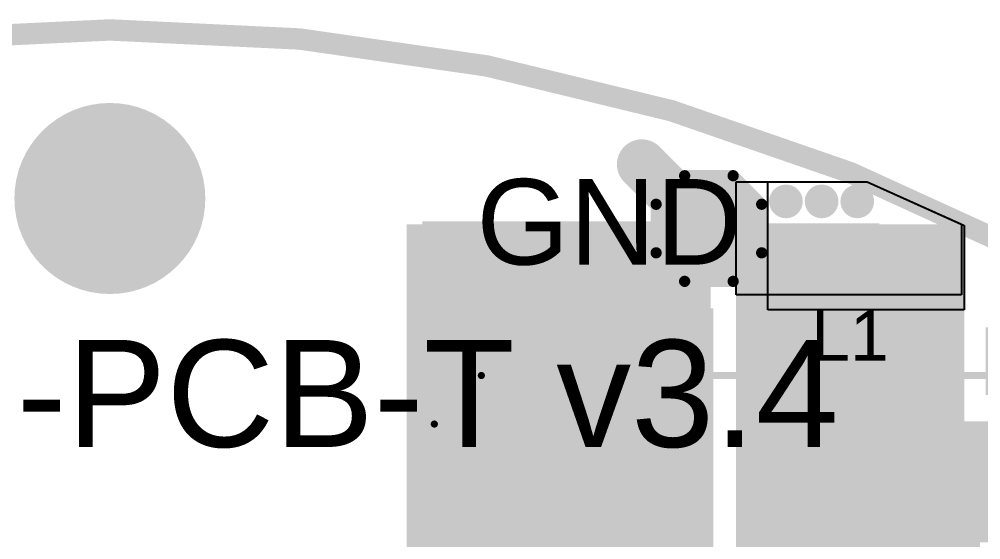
# Model space of a CAD drawing. Header units: millimetres. Extents: x -35.7 to 35.7, y -3.2 to 68.2.
# Drawn here: x -1.61 to 15.51, y 58.93 to 68.19 of the extents above; entities that cross this region are included whole.
import ezdxf

# ---------------------------------------------------------------- set-up
doc = ezdxf.new("R2010")
doc.units = ezdxf.units.MM
for name, color, linetype in [('BottomLayer', 5, 'Continuous'), ('BottomPaste', 16, 'Continuous'), ('BottomSolder', 6, 'Continuous'), ('Mechanical2', 216, 'Continuous'), ('MultiLayer', 9, 'Continuous'), ('PadHoleLayer', 156, 'Continuous'), ('TopLayer', 1, 'Continuous'), ('TopOverlay', 2, 'Continuous'), ('TopPaste', 8, 'Continuous'), ('TopSolder', 216, 'Continuous'), ('ViaHoleLayer', 16, 'Continuous')]:
    doc.layers.add(name, color=color, linetype=linetype)
doc.styles.add('Arial', font='', dxfattribs={"height": 0.2})
doc.styles.get('Arial').set_extended_font_data('Arial')

# ---------------------------------------------------------------- blocks, each defined once
blk = doc.blocks.new('M____SMP_B_14')
at = {"layer": 'BottomLayer'}
for points in [[(-1.95, 0.55), (0.05, 0.55), (0.05, -0.55), (-1.95, -0.55)], [(0.55, 0.4), (1.35, 0.4), (1.35, -0.4), (0.55, -0.4)]]:
    blk.add_hatch(color=5, dxfattribs=at).paths.add_polyline_path(points)
at = {"layer": 'BottomPaste'}
for points in [[(-1.95, 0.55), (0.05, 0.55), (0.05, -0.55), (-1.95, -0.55)], [(0.55, 0.4), (1.35, 0.4), (1.35, -0.4), (0.55, -0.4)]]:
    blk.add_hatch(color=16, dxfattribs=at).paths.add_polyline_path(points)
at = {"layer": 'BottomSolder'}
for points in [[(-2.001, 0.601), (0.101, 0.601), (0.101, -0.601), (-2.001, -0.601)], [(0.499, 0.451), (1.401, 0.451), (1.401, -0.451), (0.499, -0.451)]]:
    blk.add_hatch(color=6, dxfattribs=at).paths.add_polyline_path(points)
blk = doc.blocks.new('PNLS5020_330_B_57')
at = {"layer": 'BottomLayer'}
for points in [[(-0.75, -2.5), (-2.95, -2.5), (-2.95, 2.5), (-0.75, 2.5)], [(2.95, -2.5), (0.75, -2.5), (0.75, 2.5), (2.95, 2.5)]]:
    blk.add_hatch(color=5, dxfattribs=at).paths.add_polyline_path(points)
at = {"layer": 'BottomPaste'}
for points in [[(-0.75, -2.5), (-2.95, -2.5), (-2.95, 2.5), (-0.75, 2.5)], [(2.95, -2.5), (0.75, -2.5), (0.75, 2.5), (2.95, 2.5)]]:
    blk.add_hatch(color=16, dxfattribs=at).paths.add_polyline_path(points)
at = {"layer": 'BottomSolder'}
for points in [[(-0.695, -2.555), (-3.005, -2.555), (-3.005, 2.555), (-0.695, 2.555)], [(3.005, -2.555), (0.695, -2.555), (0.695, 2.555), (3.005, 2.555)]]:
    blk.add_hatch(color=6, dxfattribs=at).paths.add_polyline_path(points)
blk = doc.blocks.new('CAP1206_B_119')
at = {"layer": 'BottomLayer'}
for points in [[(-2.032, 0.889), (-0.508, 0.889), (-0.508, -0.889), (-2.032, -0.889)], [(0.508, 0.889), (2.032, 0.889), (2.032, -0.889), (0.508, -0.889)]]:
    blk.add_hatch(color=5, dxfattribs=at).paths.add_polyline_path(points)
at = {"layer": 'BottomPaste'}
for points in [[(-2.032, 0.889), (-0.508, 0.889), (-0.508, -0.889), (-2.032, -0.889)], [(0.508, 0.889), (2.032, 0.889), (2.032, -0.889), (0.508, -0.889)]]:
    blk.add_hatch(color=16, dxfattribs=at).paths.add_polyline_path(points)
at = {"layer": 'BottomSolder'}
for points in [[(-2.1336, 0.9906), (-0.4064, 0.9906), (-0.4064, -0.9906), (-2.1336, -0.9906)], [(0.4064, 0.9906), (2.1336, 0.9906), (2.1336, -0.9906), (0.4064, -0.9906)]]:
    blk.add_hatch(color=6, dxfattribs=at).paths.add_polyline_path(points)
blk = doc.blocks.new('SLF12575T_221M1R3_PF_135')
at = {"layer": 'TopLayer'}
for points in [[(-6.85, 1.6), (-4.25, 1.6), (-4.25, -1.6), (-6.85, -1.6)], [(4.25, 1.6), (6.85, 1.6), (6.85, -1.6), (4.25, -1.6)]]:
    blk.add_hatch(color=1, dxfattribs=at).paths.add_polyline_path(points)
at = {"layer": 'TopPaste'}
for points in [[(-6.85, 1.6), (-4.25, 1.6), (-4.25, -1.6), (-6.85, -1.6)], [(4.25, 1.6), (6.85, 1.6), (6.85, -1.6), (4.25, -1.6)]]:
    blk.add_hatch(color=8, dxfattribs=at).paths.add_polyline_path(points)
at = {"layer": 'TopSolder'}
for points in [[(-6.952, 1.702), (-4.148, 1.702), (-4.148, -1.702), (-6.952, -1.702)], [(4.148, 1.702), (6.952, 1.702), (6.952, -1.702), (4.148, -1.702)]]:
    blk.add_hatch(color=216, dxfattribs=at).paths.add_polyline_path(points)
at = {"layer": 'TopOverlay', "const_width": 0.127}
for points in [[(-4.775, 6.325), (-4.775, 4.826)], [(5.512, 6.325), (-4.775, 6.325)], [(6.35, 5.461), (6.35, 2.057)], [(-6.299, 4.826), (-6.299, 2.057)], [(-4.775, 4.826), (-6.299, 4.826)], [(-6.35, -2.057), (-6.35, -5.461)], [(6.35, -2.057), (6.35, -5.461)], [(5.512, -6.325), (-5.512, -6.325)]]:
    blk.add_lwpolyline(points, dxfattribs=at)
at = {"layer": 'TopOverlay'}
for points, const_width in [([(-4.807, 6.325, 1), (-4.743, 6.325, 1)], 0.0635), ([(-4.807, 6.325, 1), (-4.743, 6.325, 1)], 0.0635), ([(5.48, 6.325, 1), (5.544, 6.325, 1)], 0.0635), ([(5.48, 6.325, 1), (5.544, 6.325, 1)], 0.0635), ([(6.318, 5.461, 1), (6.382, 5.461, 1)], 0.0635), ([(6.318, 5.461, 1), (6.382, 5.461, 1)], 0.0635), ([(-6.331, 4.826, 1), (-6.267, 4.826, 1)], 0.0635), ([(-6.331, 4.826, 1), (-6.267, 4.826, 1)], 0.0635), ([(-4.807, 4.826, 1), (-4.743, 4.826, 1)], 0.0635), ([(-4.807, 4.826, 1), (-4.743, 4.826, 1)], 0.0635), ([(-6.331, 2.057, 1), (-6.267, 2.057, 1)], 0.0635), ([(6.318, 2.057, 1), (6.382, 2.057, 1)], 0.0635), ([(-7.056, 1.549, 1), (-7.475, 1.549, 1)], 0.254), ([(-7.539, 1.549, 1), (-7.412, 1.549, 1)], 0.127), ([(-7.12, 1.549, 1), (-6.993, 1.549, 1)], 0.127), ([(-6.382, -2.057, 1), (-6.318, -2.057, 1)], 0.0635), ([(6.318, -2.057, 1), (6.382, -2.057, 1)], 0.0635), ([(-6.382, -5.461, 1), (-6.318, -5.461, 1)], 0.0635), ([(-6.382, -5.461, 1), (-6.318, -5.461, 1)], 0.0635), ([(6.318, -5.461, 1), (6.382, -5.461, 1)], 0.0635), ([(6.318, -5.461, 1), (6.382, -5.461, 1)], 0.0635), ([(-5.544, -6.325, 1), (-5.48, -6.325, 1)], 0.0635), ([(-5.544, -6.325, 1), (-5.48, -6.325, 1)], 0.0635), ([(5.48, -6.325, 1), (5.544, -6.325, 1)], 0.0635), ([(5.48, -6.325, 1), (5.544, -6.325, 1)], 0.0635)]:
    blk.add_lwpolyline(points, format="xyb", close=True, dxfattribs=dict(at, const_width=const_width))
at = {"layer": 'TopOverlay', "const_width": 0.127}
for points in [[(5.512, 6.325, -0.414214), (6.35, 5.461)], [(-5.512, -6.325, -0.414214), (-6.35, -5.461)], [(6.35, -5.461, -0.414214), (5.512, -6.325)]]:
    blk.add_lwpolyline(points, format="xyb", dxfattribs=at)
blk = doc.blocks.new('TEST_POINT_140')
at = {"layer": 'TopLayer'}
blk.add_hatch(color=1, dxfattribs=at).paths.add_polyline_path([(0.381, 0.762), (-0.381, 0.762), (-0.762, 0.381), (-0.762, -0.381), (-0.381, -0.762), (0.381, -0.762), (0.762, -0.381), (0.762, 0.381)])
at = {"layer": 'TopPaste'}
blk.add_hatch(color=8, dxfattribs=at).paths.add_polyline_path([(0.381, 0.762), (-0.381, 0.762), (-0.762, 0.381), (-0.762, -0.381), (-0.381, -0.762), (0.381, -0.762), (0.762, -0.381), (0.762, 0.381)])
at = {"layer": 'TopSolder'}
blk.add_hatch(color=216, dxfattribs=at).paths.add_polyline_path([(0.432, 0.864), (-0.432, 0.864), (-0.864, 0.432), (-0.864, -0.432), (-0.432, -0.864), (0.432, -0.864), (0.864, -0.432), (0.864, 0.432)])
at = {"layer": 'TopOverlay', "const_width": 0.2}
for points in [[(-0.432, 0.94), (-0.94, 0.432)], [(-0.432, 0.94), (0.432, 0.94)], [(-0.432, 0.94), (0.432, 0.94)], [(0.432, 0.94), (0.94, 0.432)], [(-0.94, 0.432), (-0.94, -0.432)], [(0.94, 0.432), (0.94, -0.432)], [(-0.94, -0.432), (-0.432, -0.94)], [(0.94, -0.432), (0.432, -0.94)], [(-0.432, -0.94), (0.432, -0.94)], [(-0.432, -0.94), (0.432, -0.94)]]:
    blk.add_lwpolyline(points, dxfattribs=at)
at = {"layer": 'TopOverlay', "const_width": 0.1}
for points in [[(-0.482, 0.94, 1), (-0.382, 0.94, 1)], [(-0.482, 0.94, 1), (-0.382, 0.94, 1)], [(-0.482, 0.94, 1), (-0.382, 0.94, 1)], [(0.382, 0.94, 1), (0.482, 0.94, 1)], [(0.382, 0.94, 1), (0.482, 0.94, 1)], [(0.382, 0.94, 1), (0.482, 0.94, 1)], [(-0.99, 0.432, 1), (-0.89, 0.432, 1)], [(-0.99, 0.432, 1), (-0.89, 0.432, 1)], [(0.89, 0.432, 1), (0.99, 0.432, 1)], [(0.89, 0.432, 1), (0.99, 0.432, 1)], [(-0.99, -0.432, 1), (-0.89, -0.432, 1)], [(-0.99, -0.432, 1), (-0.89, -0.432, 1)], [(0.89, -0.432, 1), (0.99, -0.432, 1)], [(0.89, -0.432, 1), (0.99, -0.432, 1)], [(-0.482, -0.94, 1), (-0.382, -0.94, 1)], [(-0.482, -0.94, 1), (-0.382, -0.94, 1)], [(-0.482, -0.94, 1), (-0.382, -0.94, 1)], [(0.382, -0.94, 1), (0.482, -0.94, 1)], [(0.382, -0.94, 1), (0.482, -0.94, 1)], [(0.382, -0.94, 1), (0.482, -0.94, 1)]]:
    blk.add_lwpolyline(points, format="xyb", close=True, dxfattribs=at)

msp = doc.modelspace()

# ---------------------------------------------------------------- hatches: boundary and pattern name
at = {"layer": 'BottomLayer'}
h = msp.add_hatch(color=5, dxfattribs=at)
edge = h.paths.add_edge_path()
edge.add_arc((0, 65), 1.5, 0, 360)
h = msp.add_hatch(color=5, dxfattribs=at)
edge = h.paths.add_edge_path()
edge.add_arc((9.474, 65.608), 0.3, 0, 360)
h = msp.add_hatch(color=5, dxfattribs=at)
edge = h.paths.add_edge_path()
edge.add_arc((12.04, 64.948), 0.3, 0, 360)
h = msp.add_hatch(color=5, dxfattribs=at)
edge = h.paths.add_edge_path()
edge.add_arc((12.675, 64.948), 0.3, 0, 360)
h = msp.add_hatch(color=5, dxfattribs=at)
edge = h.paths.add_edge_path()
edge.add_arc((13.31, 64.948), 0.3, 0, 360)
for points in [[(5.563, 58.953), (8.433, 58.953), (8.433, 64.592), (5.563, 64.592)], [(7.62, 55.194), (10.698, 55.194), (10.698, 64.592), (7.62, 64.592)], [(11.151, 58.928), (15.164, 58.928), (15.164, 64.541), (11.151, 64.541)], [(11.43, 62.916), (15.164, 62.916), (15.164, 64.541), (11.43, 64.541)], [(11.201, 58.928), (17.983, 58.928), (17.983, 60.909), (11.201, 60.909)], [(11.151, 57.683), (13.691, 57.683), (13.691, 59.08), (11.151, 59.08)]]:
    msp.add_hatch(color=5, dxfattribs=at).paths.add_polyline_path(points)
h = msp.add_hatch(color=5, dxfattribs=at)
edge = h.paths.add_edge_path()
edge.add_arc((5.944, 64.197), 0.3, 0, 360)
h = msp.add_hatch(color=5, dxfattribs=at)
edge = h.paths.add_edge_path()
edge.add_arc((6.604, 64.197), 0.3, 0, 360)
h = msp.add_hatch(color=5, dxfattribs=at)
edge = h.paths.add_edge_path()
edge.add_arc((14.148, 64.189), 0.3, 0, 360)
h = msp.add_hatch(color=5, dxfattribs=at)
edge = h.paths.add_edge_path()
edge.add_arc((14.783, 64.189), 0.3, 0, 360)
h = msp.add_hatch(color=5, dxfattribs=at)
edge = h.paths.add_edge_path()
edge.add_arc((5.944, 63.579), 0.3, 0, 360)
h = msp.add_hatch(color=5, dxfattribs=at)
edge = h.paths.add_edge_path()
edge.add_arc((6.604, 63.579), 0.3, 0, 360)
h = msp.add_hatch(color=5, dxfattribs=at)
edge = h.paths.add_edge_path()
edge.add_arc((14.148, 63.572), 0.3, 0, 360)
h = msp.add_hatch(color=5, dxfattribs=at)
edge = h.paths.add_edge_path()
edge.add_arc((14.783, 63.572), 0.3, 0, 360)
h = msp.add_hatch(color=5, dxfattribs=at)
edge = h.paths.add_edge_path()
edge.add_arc((5.944, 62.962), 0.3, 0, 360)
h = msp.add_hatch(color=5, dxfattribs=at)
edge = h.paths.add_edge_path()
edge.add_arc((6.604, 62.962), 0.3, 0, 360)
h = msp.add_hatch(color=5, dxfattribs=at)
edge = h.paths.add_edge_path()
edge.add_arc((7.264, 62.962), 0.3, 0, 360)
h = msp.add_hatch(color=5, dxfattribs=at)
edge = h.paths.add_edge_path()
edge.add_arc((14.148, 62.956), 0.3, 0, 360)
h = msp.add_hatch(color=5, dxfattribs=at)
edge = h.paths.add_edge_path()
edge.add_arc((14.783, 62.956), 0.3, 0, 360)
h = msp.add_hatch(color=5, dxfattribs=at)
edge = h.paths.add_edge_path()
edge.add_arc((5.944, 62.345), 0.3, 0, 360)
h = msp.add_hatch(color=5, dxfattribs=at)
edge = h.paths.add_edge_path()
edge.add_arc((6.604, 62.345), 0.3, 0, 360)
h = msp.add_hatch(color=5, dxfattribs=at)
edge = h.paths.add_edge_path()
edge.add_arc((7.264, 62.345), 0.3, 0, 360)
h = msp.add_hatch(color=5, dxfattribs=at)
edge = h.paths.add_edge_path()
edge.add_arc((5.944, 61.727), 0.3, 0, 360)
h = msp.add_hatch(color=5, dxfattribs=at)
edge = h.paths.add_edge_path()
edge.add_arc((6.604, 61.727), 0.3, 0, 360)
h = msp.add_hatch(color=5, dxfattribs=at)
edge = h.paths.add_edge_path()
edge.add_arc((7.264, 61.727), 0.3, 0, 360)
h = msp.add_hatch(color=5, dxfattribs=at)
edge = h.paths.add_edge_path()
edge.add_arc((14.148, 61.189), 0.3, 0, 360)
h = msp.add_hatch(color=5, dxfattribs=at)
edge = h.paths.add_edge_path()
edge.add_arc((14.783, 61.189), 0.3, 0, 360)
h = msp.add_hatch(color=5, dxfattribs=at)
edge = h.paths.add_edge_path()
edge.add_arc((5.944, 61.11), 0.3, 0, 360)
h = msp.add_hatch(color=5, dxfattribs=at)
edge = h.paths.add_edge_path()
edge.add_arc((6.604, 61.11), 0.3, 0, 360)
h = msp.add_hatch(color=5, dxfattribs=at)
edge = h.paths.add_edge_path()
edge.add_arc((7.264, 61.11), 0.3, 0, 360)
h = msp.add_hatch(color=5, dxfattribs=at)
edge = h.paths.add_edge_path()
edge.add_arc((5.944, 60.493), 0.3, 0, 360)
h = msp.add_hatch(color=5, dxfattribs=at)
edge = h.paths.add_edge_path()
edge.add_arc((6.604, 60.493), 0.3, 0, 360)
h = msp.add_hatch(color=5, dxfattribs=at)
edge = h.paths.add_edge_path()
edge.add_arc((7.264, 60.493), 0.3, 0, 360)
h = msp.add_hatch(color=5, dxfattribs=at)
edge = h.paths.add_edge_path()
edge.add_arc((5.944, 59.875), 0.3, 0, 360)
h = msp.add_hatch(color=5, dxfattribs=at)
edge = h.paths.add_edge_path()
edge.add_arc((6.604, 59.875), 0.3, 0, 360)
h = msp.add_hatch(color=5, dxfattribs=at)
edge = h.paths.add_edge_path()
edge.add_arc((7.264, 59.875), 0.3, 0, 360)
h = msp.add_hatch(color=5, dxfattribs=at)
edge = h.paths.add_edge_path()
edge.add_arc((7.882, 59.875), 0.3, 0, 360)
h = msp.add_hatch(color=5, dxfattribs=at)
edge = h.paths.add_edge_path()
edge.add_arc((8.499, 59.875), 0.3, 0, 360)
h = msp.add_hatch(color=5, dxfattribs=at)
edge = h.paths.add_edge_path()
edge.add_arc((9.116, 59.875), 0.3, 0, 360)
h = msp.add_hatch(color=5, dxfattribs=at)
edge = h.paths.add_edge_path()
edge.add_arc((9.734, 59.875), 0.3, 0, 360)
h = msp.add_hatch(color=5, dxfattribs=at)
edge = h.paths.add_edge_path()
edge.add_arc((10.351, 59.875), 0.3, 0, 360)
h = msp.add_hatch(color=5, dxfattribs=at)
edge = h.paths.add_edge_path()
edge.add_arc((11.528, 59.875), 0.3, 0, 360)
h = msp.add_hatch(color=5, dxfattribs=at)
edge = h.paths.add_edge_path()
edge.add_arc((12.192, 59.875), 0.3, 0, 360)
h = msp.add_hatch(color=5, dxfattribs=at)
edge = h.paths.add_edge_path()
edge.add_arc((12.855, 59.875), 0.3, 0, 360)
h = msp.add_hatch(color=5, dxfattribs=at)
edge = h.paths.add_edge_path()
edge.add_arc((13.518, 59.875), 0.3, 0, 360)
h = msp.add_hatch(color=5, dxfattribs=at)
edge = h.paths.add_edge_path()
edge.add_arc((5.944, 59.258), 0.3, 0, 360)
h = msp.add_hatch(color=5, dxfattribs=at)
edge = h.paths.add_edge_path()
edge.add_arc((6.604, 59.258), 0.3, 0, 360)
h = msp.add_hatch(color=5, dxfattribs=at)
edge = h.paths.add_edge_path()
edge.add_arc((7.264, 59.258), 0.3, 0, 360)
h = msp.add_hatch(color=5, dxfattribs=at)
edge = h.paths.add_edge_path()
edge.add_arc((7.882, 59.258), 0.3, 0, 360)
h = msp.add_hatch(color=5, dxfattribs=at)
edge = h.paths.add_edge_path()
edge.add_arc((8.499, 59.258), 0.3, 0, 360)
h = msp.add_hatch(color=5, dxfattribs=at)
edge = h.paths.add_edge_path()
edge.add_arc((9.116, 59.258), 0.3, 0, 360)
h = msp.add_hatch(color=5, dxfattribs=at)
edge = h.paths.add_edge_path()
edge.add_arc((9.734, 59.258), 0.3, 0, 360)
h = msp.add_hatch(color=5, dxfattribs=at)
edge = h.paths.add_edge_path()
edge.add_arc((10.351, 59.258), 0.3, 0, 360)
h = msp.add_hatch(color=5, dxfattribs=at)
edge = h.paths.add_edge_path()
edge.add_arc((11.528, 59.258), 0.3, 0, 360)
h = msp.add_hatch(color=5, dxfattribs=at)
edge = h.paths.add_edge_path()
edge.add_arc((12.192, 59.258), 0.3, 0, 360)
h = msp.add_hatch(color=5, dxfattribs=at)
edge = h.paths.add_edge_path()
edge.add_arc((12.855, 59.258), 0.3, 0, 360)
h = msp.add_hatch(color=5, dxfattribs=at)
edge = h.paths.add_edge_path()
edge.add_arc((13.518, 59.258), 0.3, 0, 360)
at = {"layer": 'BottomSolder'}
h = msp.add_hatch(color=6, dxfattribs=at)
edge = h.paths.add_edge_path()
edge.add_arc((0, 65), 1.602, 0, 360)
h = msp.add_hatch(color=6, dxfattribs=at)
edge = h.paths.add_edge_path()
edge.add_arc((9.474, 65.608), 0.15, 0, 360)
h = msp.add_hatch(color=6, dxfattribs=at)
edge = h.paths.add_edge_path()
edge.add_arc((12.04, 64.948), 0.15, 0, 360)
h = msp.add_hatch(color=6, dxfattribs=at)
edge = h.paths.add_edge_path()
edge.add_arc((12.675, 64.948), 0.15, 0, 360)
h = msp.add_hatch(color=6, dxfattribs=at)
edge = h.paths.add_edge_path()
edge.add_arc((13.31, 64.948), 0.15, 0, 360)
h = msp.add_hatch(color=6, dxfattribs=at)
edge = h.paths.add_edge_path()
edge.add_arc((5.944, 64.197), 0.15, 0, 360)
h = msp.add_hatch(color=6, dxfattribs=at)
edge = h.paths.add_edge_path()
edge.add_arc((6.604, 64.197), 0.15, 0, 360)
h = msp.add_hatch(color=6, dxfattribs=at)
edge = h.paths.add_edge_path()
edge.add_arc((14.148, 64.189), 0.15, 0, 360)
h = msp.add_hatch(color=6, dxfattribs=at)
edge = h.paths.add_edge_path()
edge.add_arc((14.783, 64.189), 0.15, 0, 360)
h = msp.add_hatch(color=6, dxfattribs=at)
edge = h.paths.add_edge_path()
edge.add_arc((5.944, 63.579), 0.15, 0, 360)
h = msp.add_hatch(color=6, dxfattribs=at)
edge = h.paths.add_edge_path()
edge.add_arc((6.604, 63.579), 0.15, 0, 360)
h = msp.add_hatch(color=6, dxfattribs=at)
edge = h.paths.add_edge_path()
edge.add_arc((14.148, 63.572), 0.15, 0, 360)
h = msp.add_hatch(color=6, dxfattribs=at)
edge = h.paths.add_edge_path()
edge.add_arc((14.783, 63.572), 0.15, 0, 360)
h = msp.add_hatch(color=6, dxfattribs=at)
edge = h.paths.add_edge_path()
edge.add_arc((5.944, 62.962), 0.15, 0, 360)
h = msp.add_hatch(color=6, dxfattribs=at)
edge = h.paths.add_edge_path()
edge.add_arc((6.604, 62.962), 0.15, 0, 360)
h = msp.add_hatch(color=6, dxfattribs=at)
edge = h.paths.add_edge_path()
edge.add_arc((7.264, 62.962), 0.15, 0, 360)
h = msp.add_hatch(color=6, dxfattribs=at)
edge = h.paths.add_edge_path()
edge.add_arc((14.148, 62.956), 0.15, 0, 360)
h = msp.add_hatch(color=6, dxfattribs=at)
edge = h.paths.add_edge_path()
edge.add_arc((14.783, 62.956), 0.15, 0, 360)
h = msp.add_hatch(color=6, dxfattribs=at)
edge = h.paths.add_edge_path()
edge.add_arc((5.944, 62.345), 0.15, 0, 360)
h = msp.add_hatch(color=6, dxfattribs=at)
edge = h.paths.add_edge_path()
edge.add_arc((6.604, 62.345), 0.15, 0, 360)
h = msp.add_hatch(color=6, dxfattribs=at)
edge = h.paths.add_edge_path()
edge.add_arc((7.264, 62.345), 0.15, 0, 360)
h = msp.add_hatch(color=6, dxfattribs=at)
edge = h.paths.add_edge_path()
edge.add_arc((5.944, 61.727), 0.15, 0, 360)
h = msp.add_hatch(color=6, dxfattribs=at)
edge = h.paths.add_edge_path()
edge.add_arc((6.604, 61.727), 0.15, 0, 360)
h = msp.add_hatch(color=6, dxfattribs=at)
edge = h.paths.add_edge_path()
edge.add_arc((7.264, 61.727), 0.15, 0, 360)
h = msp.add_hatch(color=6, dxfattribs=at)
edge = h.paths.add_edge_path()
edge.add_arc((14.148, 61.189), 0.15, 0, 360)
h = msp.add_hatch(color=6, dxfattribs=at)
edge = h.paths.add_edge_path()
edge.add_arc((14.783, 61.189), 0.15, 0, 360)
h = msp.add_hatch(color=6, dxfattribs=at)
edge = h.paths.add_edge_path()
edge.add_arc((5.944, 61.11), 0.15, 0, 360)
h = msp.add_hatch(color=6, dxfattribs=at)
edge = h.paths.add_edge_path()
edge.add_arc((6.604, 61.11), 0.15, 0, 360)
h = msp.add_hatch(color=6, dxfattribs=at)
edge = h.paths.add_edge_path()
edge.add_arc((7.264, 61.11), 0.15, 0, 360)
h = msp.add_hatch(color=6, dxfattribs=at)
edge = h.paths.add_edge_path()
edge.add_arc((5.944, 60.493), 0.15, 0, 360)
h = msp.add_hatch(color=6, dxfattribs=at)
edge = h.paths.add_edge_path()
edge.add_arc((6.604, 60.493), 0.15, 0, 360)
h = msp.add_hatch(color=6, dxfattribs=at)
edge = h.paths.add_edge_path()
edge.add_arc((7.264, 60.493), 0.15, 0, 360)
h = msp.add_hatch(color=6, dxfattribs=at)
edge = h.paths.add_edge_path()
edge.add_arc((5.944, 59.875), 0.15, 0, 360)
h = msp.add_hatch(color=6, dxfattribs=at)
edge = h.paths.add_edge_path()
edge.add_arc((6.604, 59.875), 0.15, 0, 360)
h = msp.add_hatch(color=6, dxfattribs=at)
edge = h.paths.add_edge_path()
edge.add_arc((7.264, 59.875), 0.15, 0, 360)
h = msp.add_hatch(color=6, dxfattribs=at)
edge = h.paths.add_edge_path()
edge.add_arc((7.882, 59.875), 0.15, 0, 360)
h = msp.add_hatch(color=6, dxfattribs=at)
edge = h.paths.add_edge_path()
edge.add_arc((8.499, 59.875), 0.15, 0, 360)
h = msp.add_hatch(color=6, dxfattribs=at)
edge = h.paths.add_edge_path()
edge.add_arc((9.116, 59.875), 0.15, 0, 360)
h = msp.add_hatch(color=6, dxfattribs=at)
edge = h.paths.add_edge_path()
edge.add_arc((9.734, 59.875), 0.15, 0, 360)
h = msp.add_hatch(color=6, dxfattribs=at)
edge = h.paths.add_edge_path()
edge.add_arc((10.351, 59.875), 0.15, 0, 360)
h = msp.add_hatch(color=6, dxfattribs=at)
edge = h.paths.add_edge_path()
edge.add_arc((11.528, 59.875), 0.15, 0, 360)
h = msp.add_hatch(color=6, dxfattribs=at)
edge = h.paths.add_edge_path()
edge.add_arc((12.192, 59.875), 0.15, 0, 360)
h = msp.add_hatch(color=6, dxfattribs=at)
edge = h.paths.add_edge_path()
edge.add_arc((12.855, 59.875), 0.15, 0, 360)
h = msp.add_hatch(color=6, dxfattribs=at)
edge = h.paths.add_edge_path()
edge.add_arc((13.518, 59.875), 0.15, 0, 360)
h = msp.add_hatch(color=6, dxfattribs=at)
edge = h.paths.add_edge_path()
edge.add_arc((5.944, 59.258), 0.15, 0, 360)
h = msp.add_hatch(color=6, dxfattribs=at)
edge = h.paths.add_edge_path()
edge.add_arc((6.604, 59.258), 0.15, 0, 360)
h = msp.add_hatch(color=6, dxfattribs=at)
edge = h.paths.add_edge_path()
edge.add_arc((7.264, 59.258), 0.15, 0, 360)
h = msp.add_hatch(color=6, dxfattribs=at)
edge = h.paths.add_edge_path()
edge.add_arc((7.882, 59.258), 0.15, 0, 360)
h = msp.add_hatch(color=6, dxfattribs=at)
edge = h.paths.add_edge_path()
edge.add_arc((8.499, 59.258), 0.15, 0, 360)
h = msp.add_hatch(color=6, dxfattribs=at)
edge = h.paths.add_edge_path()
edge.add_arc((9.116, 59.258), 0.15, 0, 360)
h = msp.add_hatch(color=6, dxfattribs=at)
edge = h.paths.add_edge_path()
edge.add_arc((9.734, 59.258), 0.15, 0, 360)
h = msp.add_hatch(color=6, dxfattribs=at)
edge = h.paths.add_edge_path()
edge.add_arc((10.351, 59.258), 0.15, 0, 360)
h = msp.add_hatch(color=6, dxfattribs=at)
edge = h.paths.add_edge_path()
edge.add_arc((11.528, 59.258), 0.15, 0, 360)
h = msp.add_hatch(color=6, dxfattribs=at)
edge = h.paths.add_edge_path()
edge.add_arc((12.192, 59.258), 0.15, 0, 360)
h = msp.add_hatch(color=6, dxfattribs=at)
edge = h.paths.add_edge_path()
edge.add_arc((12.855, 59.258), 0.15, 0, 360)
h = msp.add_hatch(color=6, dxfattribs=at)
edge = h.paths.add_edge_path()
edge.add_arc((13.518, 59.258), 0.15, 0, 360)
at = {"layer": 'MultiLayer'}
h = msp.add_hatch(color=9, dxfattribs=at)
edge = h.paths.add_edge_path()
edge.add_arc((0, 65), 1.5, 0, 360)
at = {"layer": 'PadHoleLayer'}
h = msp.add_hatch(color=156, dxfattribs=at)
edge = h.paths.add_edge_path()
edge.add_arc((0, 65), 1.7, 0, 360)
at = {"layer": 'TopLayer'}
h = msp.add_hatch(color=1, dxfattribs=at)
edge = h.paths.add_edge_path()
edge.add_arc((0, 65), 1.5, 0, 360)
h = msp.add_hatch(color=1, dxfattribs=at)
edge = h.paths.add_edge_path()
edge.add_arc((9.474, 65.608), 0.3, 0, 360)
h = msp.add_hatch(color=1, dxfattribs=at)
edge = h.paths.add_edge_path()
edge.add_arc((12.04, 64.948), 0.3, 0, 360)
h = msp.add_hatch(color=1, dxfattribs=at)
edge = h.paths.add_edge_path()
edge.add_arc((12.675, 64.948), 0.3, 0, 360)
h = msp.add_hatch(color=1, dxfattribs=at)
edge = h.paths.add_edge_path()
edge.add_arc((13.31, 64.948), 0.3, 0, 360)
for points in [[(5.283, 58.623), (8.788, 58.623), (8.788, 64.541), (5.283, 64.541)], [(15.215, 64.491), (11.709, 64.491), (11.709, 59.919), (15.215, 59.919)], [(10.744, 58.623), (10.744, 63.043), (6.147, 63.043), (6.147, 58.623)], [(11.151, 63.043), (11.151, 58.877), (15.189, 58.877), (15.189, 63.043)], [(13.735, 53.34), (15.189, 53.34), (15.189, 61.366), (13.735, 61.366)], [(14.961, 58.877), (18.009, 58.877), (18.009, 61.036), (14.961, 61.036)], [(11.151, 57.582), (15.189, 57.582), (15.189, 60.249), (11.151, 60.249)], [(15.494, 53.34), (15.494, 58.928), (13.894, 58.928), (13.894, 53.34)]]:
    msp.add_hatch(color=1, dxfattribs=at).paths.add_polyline_path(points)
h = msp.add_hatch(color=1, dxfattribs=at)
edge = h.paths.add_edge_path()
edge.add_arc((5.944, 64.197), 0.3, 0, 360)
h = msp.add_hatch(color=1, dxfattribs=at)
edge = h.paths.add_edge_path()
edge.add_arc((6.604, 64.197), 0.3, 0, 360)
h = msp.add_hatch(color=1, dxfattribs=at)
edge = h.paths.add_edge_path()
edge.add_arc((14.148, 64.189), 0.3, 0, 360)
h = msp.add_hatch(color=1, dxfattribs=at)
edge = h.paths.add_edge_path()
edge.add_arc((14.783, 64.189), 0.3, 0, 360)
h = msp.add_hatch(color=1, dxfattribs=at)
edge = h.paths.add_edge_path()
edge.add_arc((5.944, 63.579), 0.3, 0, 360)
h = msp.add_hatch(color=1, dxfattribs=at)
edge = h.paths.add_edge_path()
edge.add_arc((6.604, 63.579), 0.3, 0, 360)
h = msp.add_hatch(color=1, dxfattribs=at)
edge = h.paths.add_edge_path()
edge.add_arc((14.148, 63.572), 0.3, 0, 360)
h = msp.add_hatch(color=1, dxfattribs=at)
edge = h.paths.add_edge_path()
edge.add_arc((14.783, 63.572), 0.3, 0, 360)
h = msp.add_hatch(color=1, dxfattribs=at)
edge = h.paths.add_edge_path()
edge.add_arc((5.944, 62.962), 0.3, 0, 360)
h = msp.add_hatch(color=1, dxfattribs=at)
edge = h.paths.add_edge_path()
edge.add_arc((6.604, 62.962), 0.3, 0, 360)
h = msp.add_hatch(color=1, dxfattribs=at)
edge = h.paths.add_edge_path()
edge.add_arc((7.264, 62.962), 0.3, 0, 360)
h = msp.add_hatch(color=1, dxfattribs=at)
edge = h.paths.add_edge_path()
edge.add_arc((14.148, 62.956), 0.3, 0, 360)
h = msp.add_hatch(color=1, dxfattribs=at)
edge = h.paths.add_edge_path()
edge.add_arc((14.783, 62.956), 0.3, 0, 360)
h = msp.add_hatch(color=1, dxfattribs=at)
edge = h.paths.add_edge_path()
edge.add_arc((5.944, 62.345), 0.3, 0, 360)
h = msp.add_hatch(color=1, dxfattribs=at)
edge = h.paths.add_edge_path()
edge.add_arc((6.604, 62.345), 0.3, 0, 360)
h = msp.add_hatch(color=1, dxfattribs=at)
edge = h.paths.add_edge_path()
edge.add_arc((7.264, 62.345), 0.3, 0, 360)
h = msp.add_hatch(color=1, dxfattribs=at)
edge = h.paths.add_edge_path()
edge.add_arc((5.944, 61.727), 0.3, 0, 360)
h = msp.add_hatch(color=1, dxfattribs=at)
edge = h.paths.add_edge_path()
edge.add_arc((6.604, 61.727), 0.3, 0, 360)
h = msp.add_hatch(color=1, dxfattribs=at)
edge = h.paths.add_edge_path()
edge.add_arc((7.264, 61.727), 0.3, 0, 360)
h = msp.add_hatch(color=1, dxfattribs=at)
edge = h.paths.add_edge_path()
edge.add_arc((14.148, 61.189), 0.3, 0, 360)
h = msp.add_hatch(color=1, dxfattribs=at)
edge = h.paths.add_edge_path()
edge.add_arc((14.783, 61.189), 0.3, 0, 360)
h = msp.add_hatch(color=1, dxfattribs=at)
edge = h.paths.add_edge_path()
edge.add_arc((5.944, 61.11), 0.3, 0, 360)
h = msp.add_hatch(color=1, dxfattribs=at)
edge = h.paths.add_edge_path()
edge.add_arc((6.604, 61.11), 0.3, 0, 360)
h = msp.add_hatch(color=1, dxfattribs=at)
edge = h.paths.add_edge_path()
edge.add_arc((7.264, 61.11), 0.3, 0, 360)
h = msp.add_hatch(color=1, dxfattribs=at)
edge = h.paths.add_edge_path()
edge.add_arc((5.944, 60.493), 0.3, 0, 360)
h = msp.add_hatch(color=1, dxfattribs=at)
edge = h.paths.add_edge_path()
edge.add_arc((6.604, 60.493), 0.3, 0, 360)
h = msp.add_hatch(color=1, dxfattribs=at)
edge = h.paths.add_edge_path()
edge.add_arc((7.264, 60.493), 0.3, 0, 360)
h = msp.add_hatch(color=1, dxfattribs=at)
edge = h.paths.add_edge_path()
edge.add_arc((5.944, 59.875), 0.3, 0, 360)
h = msp.add_hatch(color=1, dxfattribs=at)
edge = h.paths.add_edge_path()
edge.add_arc((6.604, 59.875), 0.3, 0, 360)
h = msp.add_hatch(color=1, dxfattribs=at)
edge = h.paths.add_edge_path()
edge.add_arc((7.264, 59.875), 0.3, 0, 360)
h = msp.add_hatch(color=1, dxfattribs=at)
edge = h.paths.add_edge_path()
edge.add_arc((7.882, 59.875), 0.3, 0, 360)
h = msp.add_hatch(color=1, dxfattribs=at)
edge = h.paths.add_edge_path()
edge.add_arc((8.499, 59.875), 0.3, 0, 360)
h = msp.add_hatch(color=1, dxfattribs=at)
edge = h.paths.add_edge_path()
edge.add_arc((9.116, 59.875), 0.3, 0, 360)
h = msp.add_hatch(color=1, dxfattribs=at)
edge = h.paths.add_edge_path()
edge.add_arc((9.734, 59.875), 0.3, 0, 360)
h = msp.add_hatch(color=1, dxfattribs=at)
edge = h.paths.add_edge_path()
edge.add_arc((10.351, 59.875), 0.3, 0, 360)
h = msp.add_hatch(color=1, dxfattribs=at)
edge = h.paths.add_edge_path()
edge.add_arc((11.528, 59.875), 0.3, 0, 360)
h = msp.add_hatch(color=1, dxfattribs=at)
edge = h.paths.add_edge_path()
edge.add_arc((12.192, 59.875), 0.3, 0, 360)
h = msp.add_hatch(color=1, dxfattribs=at)
edge = h.paths.add_edge_path()
edge.add_arc((12.855, 59.875), 0.3, 0, 360)
h = msp.add_hatch(color=1, dxfattribs=at)
edge = h.paths.add_edge_path()
edge.add_arc((13.518, 59.875), 0.3, 0, 360)
h = msp.add_hatch(color=1, dxfattribs=at)
edge = h.paths.add_edge_path()
edge.add_arc((5.944, 59.258), 0.3, 0, 360)
h = msp.add_hatch(color=1, dxfattribs=at)
edge = h.paths.add_edge_path()
edge.add_arc((6.604, 59.258), 0.3, 0, 360)
h = msp.add_hatch(color=1, dxfattribs=at)
edge = h.paths.add_edge_path()
edge.add_arc((7.264, 59.258), 0.3, 0, 360)
h = msp.add_hatch(color=1, dxfattribs=at)
edge = h.paths.add_edge_path()
edge.add_arc((7.882, 59.258), 0.3, 0, 360)
h = msp.add_hatch(color=1, dxfattribs=at)
edge = h.paths.add_edge_path()
edge.add_arc((8.499, 59.258), 0.3, 0, 360)
h = msp.add_hatch(color=1, dxfattribs=at)
edge = h.paths.add_edge_path()
edge.add_arc((9.116, 59.258), 0.3, 0, 360)
h = msp.add_hatch(color=1, dxfattribs=at)
edge = h.paths.add_edge_path()
edge.add_arc((9.734, 59.258), 0.3, 0, 360)
h = msp.add_hatch(color=1, dxfattribs=at)
edge = h.paths.add_edge_path()
edge.add_arc((10.351, 59.258), 0.3, 0, 360)
h = msp.add_hatch(color=1, dxfattribs=at)
edge = h.paths.add_edge_path()
edge.add_arc((11.528, 59.258), 0.3, 0, 360)
h = msp.add_hatch(color=1, dxfattribs=at)
edge = h.paths.add_edge_path()
edge.add_arc((12.192, 59.258), 0.3, 0, 360)
h = msp.add_hatch(color=1, dxfattribs=at)
edge = h.paths.add_edge_path()
edge.add_arc((12.855, 59.258), 0.3, 0, 360)
h = msp.add_hatch(color=1, dxfattribs=at)
edge = h.paths.add_edge_path()
edge.add_arc((13.518, 59.258), 0.3, 0, 360)
at = {"layer": 'TopSolder'}
h = msp.add_hatch(color=216, dxfattribs=at)
edge = h.paths.add_edge_path()
edge.add_arc((0, 65), 1.602, 0, 360)
h = msp.add_hatch(color=216, dxfattribs=at)
edge = h.paths.add_edge_path()
edge.add_arc((9.474, 65.608), 0.15, 0, 360)
h = msp.add_hatch(color=216, dxfattribs=at)
edge = h.paths.add_edge_path()
edge.add_arc((12.04, 64.948), 0.15, 0, 360)
h = msp.add_hatch(color=216, dxfattribs=at)
edge = h.paths.add_edge_path()
edge.add_arc((12.675, 64.948), 0.15, 0, 360)
h = msp.add_hatch(color=216, dxfattribs=at)
edge = h.paths.add_edge_path()
edge.add_arc((13.31, 64.948), 0.15, 0, 360)
h = msp.add_hatch(color=216, dxfattribs=at)
edge = h.paths.add_edge_path()
edge.add_arc((5.944, 64.197), 0.15, 0, 360)
h = msp.add_hatch(color=216, dxfattribs=at)
edge = h.paths.add_edge_path()
edge.add_arc((6.604, 64.197), 0.15, 0, 360)
h = msp.add_hatch(color=216, dxfattribs=at)
edge = h.paths.add_edge_path()
edge.add_arc((14.148, 64.189), 0.15, 0, 360)
h = msp.add_hatch(color=216, dxfattribs=at)
edge = h.paths.add_edge_path()
edge.add_arc((14.783, 64.189), 0.15, 0, 360)
h = msp.add_hatch(color=216, dxfattribs=at)
edge = h.paths.add_edge_path()
edge.add_arc((5.944, 63.579), 0.15, 0, 360)
h = msp.add_hatch(color=216, dxfattribs=at)
edge = h.paths.add_edge_path()
edge.add_arc((6.604, 63.579), 0.15, 0, 360)
h = msp.add_hatch(color=216, dxfattribs=at)
edge = h.paths.add_edge_path()
edge.add_arc((14.148, 63.572), 0.15, 0, 360)
h = msp.add_hatch(color=216, dxfattribs=at)
edge = h.paths.add_edge_path()
edge.add_arc((14.783, 63.572), 0.15, 0, 360)
h = msp.add_hatch(color=216, dxfattribs=at)
edge = h.paths.add_edge_path()
edge.add_arc((5.944, 62.962), 0.15, 0, 360)
h = msp.add_hatch(color=216, dxfattribs=at)
edge = h.paths.add_edge_path()
edge.add_arc((6.604, 62.962), 0.15, 0, 360)
h = msp.add_hatch(color=216, dxfattribs=at)
edge = h.paths.add_edge_path()
edge.add_arc((7.264, 62.962), 0.15, 0, 360)
h = msp.add_hatch(color=216, dxfattribs=at)
edge = h.paths.add_edge_path()
edge.add_arc((14.148, 62.956), 0.15, 0, 360)
h = msp.add_hatch(color=216, dxfattribs=at)
edge = h.paths.add_edge_path()
edge.add_arc((14.783, 62.956), 0.15, 0, 360)
h = msp.add_hatch(color=216, dxfattribs=at)
edge = h.paths.add_edge_path()
edge.add_arc((5.944, 62.345), 0.15, 0, 360)
h = msp.add_hatch(color=216, dxfattribs=at)
edge = h.paths.add_edge_path()
edge.add_arc((6.604, 62.345), 0.15, 0, 360)
h = msp.add_hatch(color=216, dxfattribs=at)
edge = h.paths.add_edge_path()
edge.add_arc((7.264, 62.345), 0.15, 0, 360)
h = msp.add_hatch(color=216, dxfattribs=at)
edge = h.paths.add_edge_path()
edge.add_arc((5.944, 61.727), 0.15, 0, 360)
h = msp.add_hatch(color=216, dxfattribs=at)
edge = h.paths.add_edge_path()
edge.add_arc((6.604, 61.727), 0.15, 0, 360)
h = msp.add_hatch(color=216, dxfattribs=at)
edge = h.paths.add_edge_path()
edge.add_arc((7.264, 61.727), 0.15, 0, 360)
h = msp.add_hatch(color=216, dxfattribs=at)
edge = h.paths.add_edge_path()
edge.add_arc((14.148, 61.189), 0.15, 0, 360)
h = msp.add_hatch(color=216, dxfattribs=at)
edge = h.paths.add_edge_path()
edge.add_arc((14.783, 61.189), 0.15, 0, 360)
h = msp.add_hatch(color=216, dxfattribs=at)
edge = h.paths.add_edge_path()
edge.add_arc((5.944, 61.11), 0.15, 0, 360)
h = msp.add_hatch(color=216, dxfattribs=at)
edge = h.paths.add_edge_path()
edge.add_arc((6.604, 61.11), 0.15, 0, 360)
h = msp.add_hatch(color=216, dxfattribs=at)
edge = h.paths.add_edge_path()
edge.add_arc((7.264, 61.11), 0.15, 0, 360)
h = msp.add_hatch(color=216, dxfattribs=at)
edge = h.paths.add_edge_path()
edge.add_arc((5.944, 60.493), 0.15, 0, 360)
h = msp.add_hatch(color=216, dxfattribs=at)
edge = h.paths.add_edge_path()
edge.add_arc((6.604, 60.493), 0.15, 0, 360)
h = msp.add_hatch(color=216, dxfattribs=at)
edge = h.paths.add_edge_path()
edge.add_arc((7.264, 60.493), 0.15, 0, 360)
h = msp.add_hatch(color=216, dxfattribs=at)
edge = h.paths.add_edge_path()
edge.add_arc((5.944, 59.875), 0.15, 0, 360)
h = msp.add_hatch(color=216, dxfattribs=at)
edge = h.paths.add_edge_path()
edge.add_arc((6.604, 59.875), 0.15, 0, 360)
h = msp.add_hatch(color=216, dxfattribs=at)
edge = h.paths.add_edge_path()
edge.add_arc((7.264, 59.875), 0.15, 0, 360)
h = msp.add_hatch(color=216, dxfattribs=at)
edge = h.paths.add_edge_path()
edge.add_arc((7.882, 59.875), 0.15, 0, 360)
h = msp.add_hatch(color=216, dxfattribs=at)
edge = h.paths.add_edge_path()
edge.add_arc((8.499, 59.875), 0.15, 0, 360)
h = msp.add_hatch(color=216, dxfattribs=at)
edge = h.paths.add_edge_path()
edge.add_arc((9.116, 59.875), 0.15, 0, 360)
h = msp.add_hatch(color=216, dxfattribs=at)
edge = h.paths.add_edge_path()
edge.add_arc((9.734, 59.875), 0.15, 0, 360)
h = msp.add_hatch(color=216, dxfattribs=at)
edge = h.paths.add_edge_path()
edge.add_arc((10.351, 59.875), 0.15, 0, 360)
h = msp.add_hatch(color=216, dxfattribs=at)
edge = h.paths.add_edge_path()
edge.add_arc((11.528, 59.875), 0.15, 0, 360)
h = msp.add_hatch(color=216, dxfattribs=at)
edge = h.paths.add_edge_path()
edge.add_arc((12.192, 59.875), 0.15, 0, 360)
h = msp.add_hatch(color=216, dxfattribs=at)
edge = h.paths.add_edge_path()
edge.add_arc((12.855, 59.875), 0.15, 0, 360)
h = msp.add_hatch(color=216, dxfattribs=at)
edge = h.paths.add_edge_path()
edge.add_arc((13.518, 59.875), 0.15, 0, 360)
h = msp.add_hatch(color=216, dxfattribs=at)
edge = h.paths.add_edge_path()
edge.add_arc((5.944, 59.258), 0.15, 0, 360)
h = msp.add_hatch(color=216, dxfattribs=at)
edge = h.paths.add_edge_path()
edge.add_arc((6.604, 59.258), 0.15, 0, 360)
h = msp.add_hatch(color=216, dxfattribs=at)
edge = h.paths.add_edge_path()
edge.add_arc((7.264, 59.258), 0.15, 0, 360)
h = msp.add_hatch(color=216, dxfattribs=at)
edge = h.paths.add_edge_path()
edge.add_arc((7.882, 59.258), 0.15, 0, 360)
h = msp.add_hatch(color=216, dxfattribs=at)
edge = h.paths.add_edge_path()
edge.add_arc((8.499, 59.258), 0.15, 0, 360)
h = msp.add_hatch(color=216, dxfattribs=at)
edge = h.paths.add_edge_path()
edge.add_arc((9.116, 59.258), 0.15, 0, 360)
h = msp.add_hatch(color=216, dxfattribs=at)
edge = h.paths.add_edge_path()
edge.add_arc((9.734, 59.258), 0.15, 0, 360)
h = msp.add_hatch(color=216, dxfattribs=at)
edge = h.paths.add_edge_path()
edge.add_arc((10.351, 59.258), 0.15, 0, 360)
h = msp.add_hatch(color=216, dxfattribs=at)
edge = h.paths.add_edge_path()
edge.add_arc((11.528, 59.258), 0.15, 0, 360)
h = msp.add_hatch(color=216, dxfattribs=at)
edge = h.paths.add_edge_path()
edge.add_arc((12.192, 59.258), 0.15, 0, 360)
h = msp.add_hatch(color=216, dxfattribs=at)
edge = h.paths.add_edge_path()
edge.add_arc((12.855, 59.258), 0.15, 0, 360)
h = msp.add_hatch(color=216, dxfattribs=at)
edge = h.paths.add_edge_path()
edge.add_arc((13.518, 59.258), 0.15, 0, 360)
at = {"layer": 'ViaHoleLayer'}
h = msp.add_hatch(color=16, dxfattribs=at)
edge = h.paths.add_edge_path()
edge.add_arc((9.474, 65.608), 0.15, 0, 360)
h = msp.add_hatch(color=16, dxfattribs=at)
edge = h.paths.add_edge_path()
edge.add_arc((12.04, 64.948), 0.15, 0, 360)
h = msp.add_hatch(color=16, dxfattribs=at)
edge = h.paths.add_edge_path()
edge.add_arc((12.675, 64.948), 0.15, 0, 360)
h = msp.add_hatch(color=16, dxfattribs=at)
edge = h.paths.add_edge_path()
edge.add_arc((13.31, 64.948), 0.15, 0, 360)
h = msp.add_hatch(color=16, dxfattribs=at)
edge = h.paths.add_edge_path()
edge.add_arc((5.944, 64.197), 0.15, 0, 360)
h = msp.add_hatch(color=16, dxfattribs=at)
edge = h.paths.add_edge_path()
edge.add_arc((6.604, 64.197), 0.15, 0, 360)
h = msp.add_hatch(color=16, dxfattribs=at)
edge = h.paths.add_edge_path()
edge.add_arc((14.148, 64.189), 0.15, 0, 360)
h = msp.add_hatch(color=16, dxfattribs=at)
edge = h.paths.add_edge_path()
edge.add_arc((14.783, 64.189), 0.15, 0, 360)
h = msp.add_hatch(color=16, dxfattribs=at)
edge = h.paths.add_edge_path()
edge.add_arc((5.944, 63.579), 0.15, 0, 360)
h = msp.add_hatch(color=16, dxfattribs=at)
edge = h.paths.add_edge_path()
edge.add_arc((6.604, 63.579), 0.15, 0, 360)
h = msp.add_hatch(color=16, dxfattribs=at)
edge = h.paths.add_edge_path()
edge.add_arc((14.148, 63.572), 0.15, 0, 360)
h = msp.add_hatch(color=16, dxfattribs=at)
edge = h.paths.add_edge_path()
edge.add_arc((14.783, 63.572), 0.15, 0, 360)
h = msp.add_hatch(color=16, dxfattribs=at)
edge = h.paths.add_edge_path()
edge.add_arc((5.944, 62.962), 0.15, 0, 360)
h = msp.add_hatch(color=16, dxfattribs=at)
edge = h.paths.add_edge_path()
edge.add_arc((6.604, 62.962), 0.15, 0, 360)
h = msp.add_hatch(color=16, dxfattribs=at)
edge = h.paths.add_edge_path()
edge.add_arc((7.264, 62.962), 0.15, 0, 360)
h = msp.add_hatch(color=16, dxfattribs=at)
edge = h.paths.add_edge_path()
edge.add_arc((14.148, 62.956), 0.15, 0, 360)
h = msp.add_hatch(color=16, dxfattribs=at)
edge = h.paths.add_edge_path()
edge.add_arc((14.783, 62.956), 0.15, 0, 360)
h = msp.add_hatch(color=16, dxfattribs=at)
edge = h.paths.add_edge_path()
edge.add_arc((5.944, 62.345), 0.15, 0, 360)
h = msp.add_hatch(color=16, dxfattribs=at)
edge = h.paths.add_edge_path()
edge.add_arc((6.604, 62.345), 0.15, 0, 360)
h = msp.add_hatch(color=16, dxfattribs=at)
edge = h.paths.add_edge_path()
edge.add_arc((7.264, 62.345), 0.15, 0, 360)
h = msp.add_hatch(color=16, dxfattribs=at)
edge = h.paths.add_edge_path()
edge.add_arc((5.944, 61.727), 0.15, 0, 360)
h = msp.add_hatch(color=16, dxfattribs=at)
edge = h.paths.add_edge_path()
edge.add_arc((6.604, 61.727), 0.15, 0, 360)
h = msp.add_hatch(color=16, dxfattribs=at)
edge = h.paths.add_edge_path()
edge.add_arc((7.264, 61.727), 0.15, 0, 360)
h = msp.add_hatch(color=16, dxfattribs=at)
edge = h.paths.add_edge_path()
edge.add_arc((14.148, 61.189), 0.15, 0, 360)
h = msp.add_hatch(color=16, dxfattribs=at)
edge = h.paths.add_edge_path()
edge.add_arc((14.783, 61.189), 0.15, 0, 360)
h = msp.add_hatch(color=16, dxfattribs=at)
edge = h.paths.add_edge_path()
edge.add_arc((5.944, 61.11), 0.15, 0, 360)
h = msp.add_hatch(color=16, dxfattribs=at)
edge = h.paths.add_edge_path()
edge.add_arc((6.604, 61.11), 0.15, 0, 360)
h = msp.add_hatch(color=16, dxfattribs=at)
edge = h.paths.add_edge_path()
edge.add_arc((7.264, 61.11), 0.15, 0, 360)
h = msp.add_hatch(color=16, dxfattribs=at)
edge = h.paths.add_edge_path()
edge.add_arc((5.944, 60.493), 0.15, 0, 360)
h = msp.add_hatch(color=16, dxfattribs=at)
edge = h.paths.add_edge_path()
edge.add_arc((6.604, 60.493), 0.15, 0, 360)
h = msp.add_hatch(color=16, dxfattribs=at)
edge = h.paths.add_edge_path()
edge.add_arc((7.264, 60.493), 0.15, 0, 360)
h = msp.add_hatch(color=16, dxfattribs=at)
edge = h.paths.add_edge_path()
edge.add_arc((5.944, 59.875), 0.15, 0, 360)
h = msp.add_hatch(color=16, dxfattribs=at)
edge = h.paths.add_edge_path()
edge.add_arc((6.604, 59.875), 0.15, 0, 360)
h = msp.add_hatch(color=16, dxfattribs=at)
edge = h.paths.add_edge_path()
edge.add_arc((7.264, 59.875), 0.15, 0, 360)
h = msp.add_hatch(color=16, dxfattribs=at)
edge = h.paths.add_edge_path()
edge.add_arc((7.882, 59.875), 0.15, 0, 360)
h = msp.add_hatch(color=16, dxfattribs=at)
edge = h.paths.add_edge_path()
edge.add_arc((8.499, 59.875), 0.15, 0, 360)
h = msp.add_hatch(color=16, dxfattribs=at)
edge = h.paths.add_edge_path()
edge.add_arc((9.116, 59.875), 0.15, 0, 360)
h = msp.add_hatch(color=16, dxfattribs=at)
edge = h.paths.add_edge_path()
edge.add_arc((9.734, 59.875), 0.15, 0, 360)
h = msp.add_hatch(color=16, dxfattribs=at)
edge = h.paths.add_edge_path()
edge.add_arc((10.351, 59.875), 0.15, 0, 360)
h = msp.add_hatch(color=16, dxfattribs=at)
edge = h.paths.add_edge_path()
edge.add_arc((11.528, 59.875), 0.15, 0, 360)
h = msp.add_hatch(color=16, dxfattribs=at)
edge = h.paths.add_edge_path()
edge.add_arc((12.192, 59.875), 0.15, 0, 360)
h = msp.add_hatch(color=16, dxfattribs=at)
edge = h.paths.add_edge_path()
edge.add_arc((12.855, 59.875), 0.15, 0, 360)
h = msp.add_hatch(color=16, dxfattribs=at)
edge = h.paths.add_edge_path()
edge.add_arc((13.518, 59.875), 0.15, 0, 360)
h = msp.add_hatch(color=16, dxfattribs=at)
edge = h.paths.add_edge_path()
edge.add_arc((5.944, 59.258), 0.15, 0, 360)
h = msp.add_hatch(color=16, dxfattribs=at)
edge = h.paths.add_edge_path()
edge.add_arc((6.604, 59.258), 0.15, 0, 360)
h = msp.add_hatch(color=16, dxfattribs=at)
edge = h.paths.add_edge_path()
edge.add_arc((7.264, 59.258), 0.15, 0, 360)
h = msp.add_hatch(color=16, dxfattribs=at)
edge = h.paths.add_edge_path()
edge.add_arc((7.882, 59.258), 0.15, 0, 360)
h = msp.add_hatch(color=16, dxfattribs=at)
edge = h.paths.add_edge_path()
edge.add_arc((8.499, 59.258), 0.15, 0, 360)
h = msp.add_hatch(color=16, dxfattribs=at)
edge = h.paths.add_edge_path()
edge.add_arc((9.116, 59.258), 0.15, 0, 360)
h = msp.add_hatch(color=16, dxfattribs=at)
edge = h.paths.add_edge_path()
edge.add_arc((9.734, 59.258), 0.15, 0, 360)
h = msp.add_hatch(color=16, dxfattribs=at)
edge = h.paths.add_edge_path()
edge.add_arc((10.351, 59.258), 0.15, 0, 360)
h = msp.add_hatch(color=16, dxfattribs=at)
edge = h.paths.add_edge_path()
edge.add_arc((11.528, 59.258), 0.15, 0, 360)
h = msp.add_hatch(color=16, dxfattribs=at)
edge = h.paths.add_edge_path()
edge.add_arc((12.192, 59.258), 0.15, 0, 360)
h = msp.add_hatch(color=16, dxfattribs=at)
edge = h.paths.add_edge_path()
edge.add_arc((12.855, 59.258), 0.15, 0, 360)
h = msp.add_hatch(color=16, dxfattribs=at)
edge = h.paths.add_edge_path()
edge.add_arc((13.518, 59.258), 0.15, 0, 360)

# ---------------------------------------------------------------- linework, layer by layer
at = {"layer": 'BottomLayer'}
for p, q in [((11.151, 63.283), (11.151, 65.298)), ((11.151, 65.298), (13.484, 65.298)), ((13.484, 65.298), (15.164, 64.541)), ((15.164, 64.541), (15.164, 63.283)), ((15.164, 63.283), (11.151, 63.283))]:
    msp.add_line(p, q, dxfattribs=at)
for points, const_width in [([(8.438, 59.654), (8.728, 59.944)], 0.305), ([(8.728, 59.944), (9.159, 59.944)], 0.305), ([(8.438, 59.223), (8.438, 59.654)], 0.305), ([(8.301, 59.086), (8.438, 59.223)], 0.305), ([(8.204, 51.257), (8.204, 58.989)], 0.457), ([(8.204, 58.989), (8.301, 59.086)], 0.305)]:
    msp.add_lwpolyline(points, dxfattribs=dict(at, const_width=const_width))
for points, const_width in [([(8.652, 59.944, 1), (8.804, 59.944, 1)], 0.152), ([(8.652, 59.944, 1), (8.804, 59.944, 1)], 0.152), ([(9.083, 59.944, 1), (9.235, 59.944, 1)], 0.152), ([(8.361, 59.654, 1), (8.514, 59.654, 1)], 0.152), ([(8.361, 59.654, 1), (8.514, 59.654, 1)], 0.152), ([(8.361, 59.223, 1), (8.514, 59.223, 1)], 0.152), ([(8.361, 59.223, 1), (8.514, 59.223, 1)], 0.152), ([(8.09, 58.989, 1), (8.319, 58.989, 1)], 0.229), ([(8.128, 58.989, 1), (8.28, 58.989, 1)], 0.152), ([(8.224, 59.086, 1), (8.377, 59.086, 1)], 0.152), ([(8.224, 59.086, 1), (8.377, 59.086, 1)], 0.152)]:
    msp.add_lwpolyline(points, format="xyb", close=True, dxfattribs=dict(at, const_width=const_width))
at = {"layer": 'Mechanical2', "const_width": 0.381}
for points in [[(-30.744, 50.25, -0.267949), (0, 68)], [(0, 68, -0.267949), (30.744, 50.25)]]:
    msp.add_lwpolyline(points, format="xyb", dxfattribs=at)
at = {"layer": 'Mechanical2', "const_width": 0.191}
msp.add_lwpolyline([(-0.095, 68, 1), (0.095, 68, 1)], format="xyb", close=True, dxfattribs=at)
msp.add_lwpolyline([(-0.095, 68, 1), (0.095, 68, 1)], format="xyb", close=True, dxfattribs=at)
at = {"layer": 'TopLayer'}
for p, q in [((11.715, 63.017), (11.715, 65.298)), ((11.715, 65.298), (13.484, 65.298)), ((13.484, 65.298), (15.215, 64.519)), ((15.215, 64.519), (15.215, 63.017)), ((15.215, 63.017), (11.715, 63.017))]:
    msp.add_line(p, q, dxfattribs=at)
at = {"layer": 'TopLayer', "const_width": 0.889}
msp.add_lwpolyline([(9.474, 65.608), (10.541, 64.541)], dxfattribs=at)
at = {"layer": 'TopLayer', "const_width": 0.445}
for points in [[(9.252, 65.608, 1), (9.696, 65.608, 1)], [(10.319, 64.541, 1), (10.763, 64.541, 1)]]:
    msp.add_lwpolyline(points, format="xyb", close=True, dxfattribs=at)

# ---------------------------------------------------------------- block references
for name, p, rotation in [('TEST_POINT_140', (10.668, 64.465), 90), ('PNLS5020_330_B_57', (10.698, 62.001), 180), ('M____SMP_B_14', (15.697, 62.103), 180), ('SLF12575T_221M1R3_PF_135', (12.128, 55.524), 180), ('CAP1206_B_119', (14.986, 58.877), 270)]:
    msp.add_blockref(name, p, dxfattribs=dict(rotation=rotation))

# ---------------------------------------------------------------- texts
at = {"layer": 'TopOverlay', "style": 'Arial'}
msp.add_text('GND', height=1.524, rotation=360, dxfattribs=at).set_placement((6.528, 63.823))
for s, height, p in [('L1', 0.889, (12.489, 62.116)), ('LSS-P-PCB-T v3.4', 1.905, (-9.347, 60.577))]:
    msp.add_text(s, height=height, dxfattribs=at).set_placement(p)

doc.saveas('drawing.dxf')
